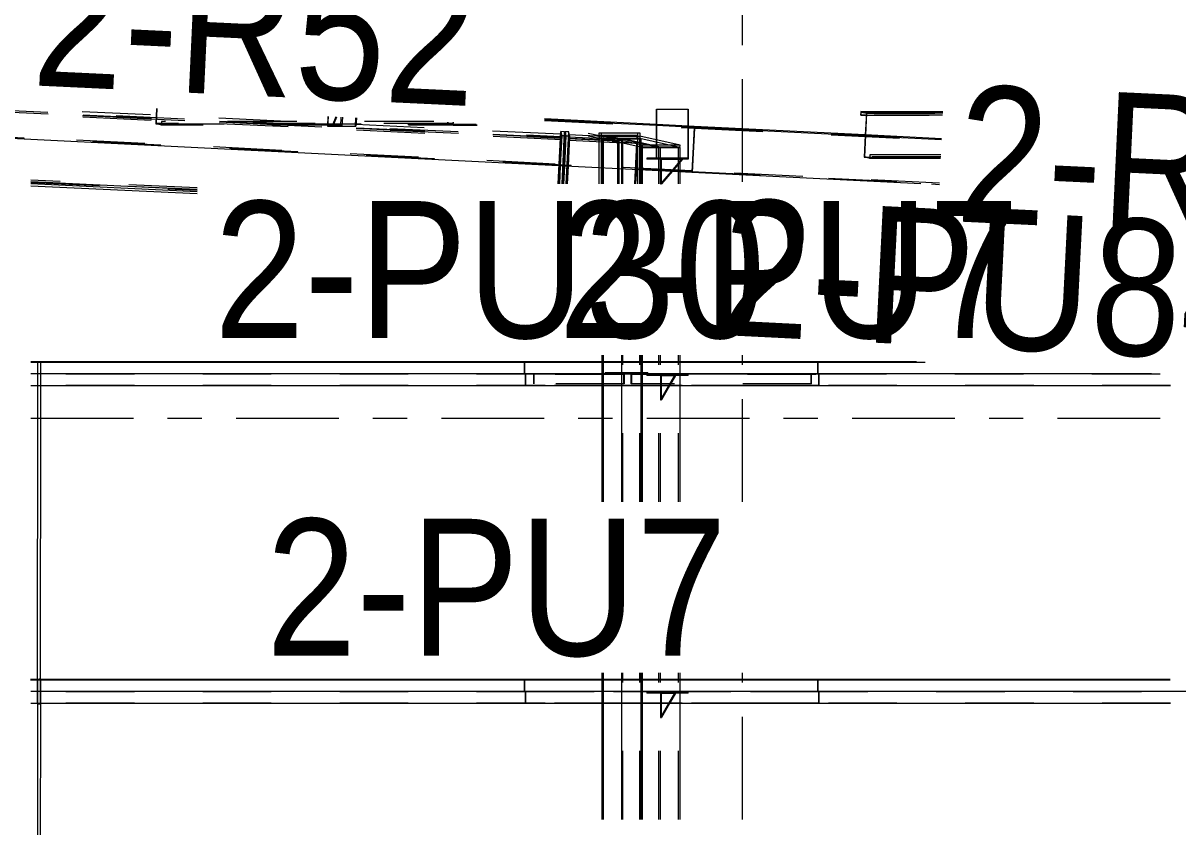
# Model space of a CAD drawing. Header units: millimetres. Extents: x -72 to 1100, y -472 to 348.
# Drawn here: x 203.78 to 237.52, y 52.52 to 76.01 of the extents above; entities that cross this region are included whole.
import ezdxf

# ---------------------------------------------------------------- set-up
doc = ezdxf.new("R2010")
doc.units = ezdxf.units.MM
for name, pattern in [('XKITLINE00', [0]), ('XKITLINE02', [4, 2, -2]), ('XKITLINE03', [6, 3, -1, 1, -1])]:
    doc.linetypes.add(name, pattern=pattern)
for name, color, linetype, lineweight in [('Part', 2, 'Continuous', 0), ('PartMark', 7, 'Continuous', 0), ('S-grid', 1, 'Continuous', 0)]:
    doc.layers.add(name, color=color, linetype=linetype, lineweight=lineweight)
doc.styles.add('ARIAL', font='ARIAL.TTF')

# ---------------------------------------------------------------- blocks, each defined once
blk = doc.blocks.new('*A5')
at = {"layer": 'S-grid', "color": 1, "linetype": 'XKITLINE03', "lineweight": 0}
blk.add_line((203.998, 64.464), (237.304, 64.464), dxfattribs=at)
blk = doc.blocks.new('*A62')
at = {"layer": 'Part', "color": 2, "linetype": 'XKITLINE00', "lineweight": 0}
for p, q in [((223.324, 71.642), (223.393, 72.956)), ((228.384, 72.739), (223.386, 72.989)), ((223.393, 72.956), (223.386, 72.989)), ((230.609, 72.594), (223.393, 72.956)), ((230.61, 72.627), (228.561, 72.73)), ((230.007, 71.307), (223.324, 71.642))]:
    blk.add_line(p, q, dxfattribs=at)
at = {"layer": 'Part', "color": 7, "linetype": 'XKITLINE02', "lineweight": 0}
for p, q in [((223.392, 72.943), (223.324, 71.658)), ((223.386, 72.989), (223.385, 72.975)), ((223.385, 72.975), (230.61, 72.613)), ((223.385, 72.975), (223.392, 72.943)), ((223.392, 72.943), (230.608, 72.581)), ((228.561, 72.73), (228.384, 72.739)), ((230.549, 71.327), (223.317, 71.69)), ((223.324, 71.658), (223.317, 71.69)), ((223.317, 71.69), (223.317, 71.676)), ((223.317, 71.676), (230.548, 71.313)), ((223.317, 71.676), (223.324, 71.642)), ((223.324, 71.658), (223.325, 71.658)), ((223.325, 71.658), (230.317, 71.307)), ((230.317, 71.307), (230.548, 71.296))]:
    blk.add_line(p, q, dxfattribs=at)
blk = doc.blocks.new('*A63')
at = {"layer": 'Part', "color": 7, "linetype": 'XKITLINE02', "lineweight": 0}
for p, q in [((218.427, 66.107), (218.427, 65.75)), ((218.43, 66.107), (218.427, 66.107)), ((218.427, 66.094), (218.43, 66.094)), ((218.43, 66.094), (218.427, 66.094)), ((218.46, 65.763), (218.427, 65.763)), ((237.003, 65.75), (218.427, 65.75)), ((218.46, 65.75), (218.46, 65.419)), ((218.46, 65.419), (218.457, 65.419)), ((218.457, 65.419), (218.457, 65.406)), ((237.305, 65.419), (218.457, 65.419)), ((218.457, 65.406), (218.46, 65.406)), ((218.46, 65.406), (218.457, 65.406))]:
    blk.add_line(p, q, dxfattribs=at)
at = {"layer": 'Part', "color": 2, "linetype": 'XKITLINE00', "lineweight": 0}
for p, q in [((218.427, 65.763), (218.427, 66.094)), ((218.43, 66.094), (218.43, 66.107)), ((229.877, 66.107), (218.43, 66.107)), ((230.133, 66.094), (218.43, 66.094)), ((218.46, 65.406), (218.46, 65.763)), ((236.747, 65.763), (218.46, 65.763)), ((237.305, 65.406), (218.46, 65.406))]:
    blk.add_line(p, q, dxfattribs=at)
blk = doc.blocks.new('*A64')
at = {"layer": 'Part', "color": 7, "linetype": 'XKITLINE02', "lineweight": 0}
for p, q in [((218.427, 56.821), (218.427, 56.464)), ((218.43, 56.821), (218.427, 56.821)), ((218.427, 56.809), (218.43, 56.809)), ((218.43, 56.809), (218.427, 56.809)), ((218.46, 56.477), (218.427, 56.477)), ((256.458, 56.464), (218.427, 56.464)), ((218.46, 56.464), (218.46, 56.133)), ((218.46, 56.133), (218.457, 56.133)), ((218.457, 56.133), (218.457, 56.12)), ((237.305, 56.133), (218.457, 56.133)), ((218.457, 56.12), (218.46, 56.12)), ((218.46, 56.12), (218.457, 56.12))]:
    blk.add_line(p, q, dxfattribs=at)
at = {"layer": 'Part', "color": 2, "linetype": 'XKITLINE00', "lineweight": 0}
for p, q in [((218.427, 56.477), (218.427, 56.809)), ((218.43, 56.809), (218.43, 56.821)), ((237.295, 56.821), (218.43, 56.821)), ((237.295, 56.809), (218.43, 56.809)), ((218.46, 56.12), (218.46, 56.477)), ((256.458, 56.477), (218.46, 56.477)), ((237.305, 56.12), (218.46, 56.12))]:
    blk.add_line(p, q, dxfattribs=at)
blk = doc.blocks.new('*A68')
at = {"layer": 'Part', "color": 7, "linetype": 'XKITLINE02', "lineweight": 0}
for p, q in [((219.536, 71.307), (219.611, 72.833)), ((219.637, 72.719), (219.593, 71.829)), ((219.611, 72.833), (219.637, 72.719)), ((219.718, 72.828), (219.611, 72.833)), ((219.637, 72.719), (219.744, 72.714)), ((219.643, 71.307), (219.718, 72.828)), ((219.744, 72.714), (219.7, 71.824)), ((219.744, 72.714), (219.718, 72.828)), ((219.536, 71.307), (219.536, 71.307)), ((219.643, 71.307), (219.643, 71.307))]:
    blk.add_line(p, q, dxfattribs=at)
at = {"layer": 'Part', "color": 2, "linetype": 'XKITLINE00', "lineweight": 0}
for p, q in [((219.593, 71.829), (219.567, 71.307)), ((219.7, 71.824), (219.675, 71.307)), ((219.567, 71.307), (219.567, 71.307)), ((219.675, 71.307), (219.675, 71.307))]:
    blk.add_line(p, q, dxfattribs=at)
blk = doc.blocks.new('*A69')
at = {"layer": 'Part', "color": 7, "linetype": 'XKITLINE02', "lineweight": 0}
for p, q in [((219.414, 71.307), (219.49, 72.839)), ((219.516, 72.725), (219.472, 71.835)), ((219.49, 72.839), (219.516, 72.725)), ((219.597, 72.834), (219.49, 72.839)), ((219.516, 72.725), (219.623, 72.72)), ((219.522, 71.307), (219.597, 72.834)), ((219.623, 72.72), (219.579, 71.83)), ((219.623, 72.72), (219.597, 72.834)), ((219.414, 71.307), (219.414, 71.307)), ((219.522, 71.307), (219.522, 71.307))]:
    blk.add_line(p, q, dxfattribs=at)
at = {"layer": 'Part', "color": 2, "linetype": 'XKITLINE00', "lineweight": 0}
for p, q in [((219.472, 71.835), (219.446, 71.307)), ((219.579, 71.83), (219.553, 71.307)), ((219.446, 71.307), (219.446, 71.307)), ((219.553, 71.307), (219.553, 71.307))]:
    blk.add_line(p, q, dxfattribs=at)
blk = doc.blocks.new('*A71')
at = {"layer": 'Part', "color": 7, "linetype": 'XKITLINE02', "lineweight": 0}
for p, q in [((220.6, 72.795), (220.6, 71.307)), ((221.802, 72.795), (220.6, 72.795)), ((220.667, 72.795), (220.667, 71.307)), ((221.735, 71.307), (221.735, 72.795)), ((221.802, 71.307), (221.802, 72.795)), ((220.6, 71.307), (220.6, 71.307)), ((220.667, 71.307), (220.667, 71.307)), ((221.735, 71.307), (221.735, 71.307)), ((221.802, 71.307), (221.802, 71.307))]:
    blk.add_line(p, q, dxfattribs=at)
blk = doc.blocks.new('*A72')
at = {"layer": 'Part', "color": 7, "linetype": 'XKITLINE02', "lineweight": 0}
for p, q in [((220.689, 72.635), (220.693, 72.706)), ((221.862, 72.371), (220.689, 72.635)), ((221.793, 72.635), (220.689, 72.635)), ((221.866, 72.442), (220.693, 72.706)), ((220.693, 72.706), (221.797, 72.706)), ((221.797, 72.706), (221.793, 72.635)), ((222.966, 72.371), (221.793, 72.635)), ((222.97, 72.442), (221.797, 72.706)), ((221.866, 72.442), (221.862, 72.371)), ((221.862, 72.371), (222.966, 72.371)), ((222.97, 72.442), (221.866, 72.442)), ((222.966, 72.371), (222.97, 72.442))]:
    blk.add_line(p, q, dxfattribs=at)
blk = doc.blocks.new('*A73')
at = {"layer": 'Part', "color": 2, "linetype": 'XKITLINE00', "lineweight": 0}
for p, q in [((222.281, 73.49), (222.28, 73.49)), ((222.28, 73.49), (223.209, 73.49)), ((222.28, 72.065), (222.28, 73.49)), ((222.281, 73.49), (222.281, 72.065)), ((223.209, 73.49), (223.209, 72.065)), ((222.281, 72.065), (222.28, 72.065)), ((223.209, 72.065), (222.281, 72.065))]:
    blk.add_line(p, q, dxfattribs=at)
at = {"layer": 'Part', "color": 7, "linetype": 'XKITLINE02', "lineweight": 0}
for p, q in [((223.209, 72.065), (223.209, 73.49)), ((222.281, 72.065), (222.28, 72.065))]:
    blk.add_line(p, q, dxfattribs=at)
blk = doc.blocks.new('*A74')
at = {"layer": 'Part', "color": 7, "linetype": 'XKITLINE02', "lineweight": 0}
for p, q in [((222.399, 72.029), (222.399, 71.688)), ((223.014, 72.029), (222.399, 72.029)), ((222.399, 72.029), (222.43, 72.029)), ((222.43, 71.315), (222.43, 72.029)), ((222.43, 72.029), (223.046, 72.029)), ((223.014, 72.029), (222.707, 71.673)), ((223.046, 72.029), (222.738, 71.671)), ((223.014, 72.029), (223.046, 72.029))]:
    blk.add_line(p, q, dxfattribs=at)
at = {"layer": 'Part', "color": 2, "linetype": 'XKITLINE00', "lineweight": 0}
for p, q in [((222.399, 71.688), (222.399, 71.315)), ((222.707, 71.673), (222.399, 71.315)), ((222.738, 71.671), (222.43, 71.315)), ((222.399, 71.315), (222.43, 71.315))]:
    blk.add_line(p, q, dxfattribs=at)
blk = doc.blocks.new('*A75')
at = {"layer": 'Part', "color": 7, "linetype": 'XKITLINE02', "lineweight": 0}
for p, q in [((222.281, 72.065), (222.004, 72.065)), ((222.004, 72.065), (222.004, 72.029)), ((222.281, 72.029), (222.004, 72.029)), ((222.25, 72.029), (222.25, 72.065)), ((222.824, 72.065), (222.824, 72.029)), ((223.172, 72.029), (223.172, 72.065))]:
    blk.add_line(p, q, dxfattribs=at)
at = {"layer": 'Part', "color": 2, "linetype": 'XKITLINE00', "lineweight": 0}
for p, q in [((222.278, 72.065), (222.281, 72.065)), ((222.278, 72.029), (222.281, 72.029)), ((222.281, 72.065), (223.209, 72.065)), ((222.281, 72.029), (222.281, 72.065)), ((223.209, 72.029), (222.281, 72.029)), ((223.209, 72.065), (223.209, 72.029))]:
    blk.add_line(p, q, dxfattribs=at)
blk = doc.blocks.new('*A76')
at = {"layer": 'Part', "color": 7, "linetype": 'XKITLINE02', "lineweight": 0}
for p, q in [((219.488, 72.761), (166.543, 75.255)), ((166.54, 75.191), (219.485, 72.697)), ((166.551, 75.143), (219.496, 72.649)), ((219.497, 72.645), (166.552, 75.138)), ((219.508, 72.597), (166.563, 75.09)), ((219.511, 72.66), (166.566, 75.154)), ((219.43, 71.307), (219.496, 72.649)), ((219.497, 72.645), (219.457, 71.836)), ((219.485, 72.697), (219.488, 72.761)), ((219.496, 72.649), (219.485, 72.697)), ((219.488, 72.761), (219.511, 72.66)), ((219.508, 72.597), (219.497, 72.645)), ((219.511, 72.66), (219.508, 72.597)), ((208.859, 71.19), (204.006, 71.418)), ((208.859, 71.142), (204.006, 71.371)), ((204.006, 71.354), (208.859, 71.126)), ((204.006, 71.354), (208.859, 71.126)), ((219.43, 71.307), (219.43, 71.307))]:
    blk.add_line(p, q, dxfattribs=at)
at = {"layer": 'Part', "color": 2, "linetype": 'XKITLINE00', "lineweight": 0}
for p, q in [((219.457, 71.836), (219.431, 71.307)), ((204.005, 71.319), (208.859, 71.09)), ((204.005, 71.319), (208.859, 71.09)), ((204.005, 71.255), (208.859, 71.026)), ((204.005, 71.255), (208.859, 71.026)), ((208.859, 71.138), (204.006, 71.366)), ((219.431, 71.307), (219.431, 71.307))]:
    blk.add_line(p, q, dxfattribs=at)
blk = doc.blocks.new('*A92')
at = {"layer": 'Part', "color": 2, "linetype": 'XKITLINE00', "lineweight": 0}
for p, q in [((228.255, 73.422), (228.25, 73.315)), ((228.25, 73.315), (228.256, 73.314)), ((228.422, 73.384), (228.255, 73.422)), ((228.255, 73.422), (230.648, 73.422)), ((228.256, 73.314), (228.261, 73.408)), ((228.412, 73.314), (228.256, 73.314)), ((228.261, 73.408), (228.415, 73.373)), ((228.415, 73.373), (228.384, 72.732)), ((228.422, 73.384), (228.39, 72.731)), ((228.422, 73.384), (230.646, 73.384)), ((228.519, 72.055), (228.499, 72.06)), ((228.513, 72.069), (228.5, 72.073)), ((228.518, 72.163), (228.513, 72.069)), ((228.524, 72.162), (228.518, 72.163)), ((228.569, 72.163), (228.518, 72.163)), ((228.519, 72.055), (228.524, 72.162)), ((228.593, 72.055), (228.519, 72.055)), ((228.598, 72.162), (228.524, 72.162))]:
    blk.add_line(p, q, dxfattribs=at)
at = {"layer": 'Part', "color": 7, "linetype": 'XKITLINE02', "lineweight": 0}
for p, q in [((228.25, 73.315), (230.643, 73.315)), ((230.647, 73.408), (228.261, 73.408)), ((228.418, 73.314), (228.412, 73.314)), ((228.415, 73.373), (230.646, 73.373)), ((230.643, 73.314), (228.418, 73.314)), ((228.384, 72.732), (228.352, 72.093)), ((228.39, 72.731), (228.359, 72.104)), ((228.499, 72.06), (228.352, 72.093)), ((228.352, 72.093), (230.585, 72.093)), ((228.5, 72.073), (228.359, 72.104)), ((230.586, 72.104), (228.359, 72.104)), ((230.584, 72.069), (228.513, 72.069)), ((230.589, 72.163), (228.569, 72.163)), ((230.583, 72.055), (228.593, 72.055)), ((230.588, 72.162), (228.598, 72.162))]:
    blk.add_line(p, q, dxfattribs=at)
blk = doc.blocks.new('*A142')
at = {"layer": 'Part', "color": 7, "linetype": 'XKITLINE02', "lineweight": 0}
for p, q in [((204.2, 56.827), (204.199, 56.116)), ((204.2, 56.827), (204.215, 56.829)), ((204.209, 56.825), (204.2, 56.827)), ((204.238, 56.824), (204.209, 56.825)), ((204.215, 56.829), (204.246, 56.83)), ((204.27, 56.825), (204.238, 56.824)), ((204.275, 56.829), (204.246, 56.83)), ((204.285, 56.827), (204.27, 56.825)), ((204.285, 56.477), (204.284, 56.12)), ((204.199, 56.116), (204.199, 56.113)), ((204.189, 47.191), (204.188, 46.834)), ((204.274, 47.191), (204.274, 46.834))]:
    blk.add_line(p, q, dxfattribs=at)
at = {"layer": 'Part', "color": 2, "linetype": 'XKITLINE00', "lineweight": 0}
for p, q in [((204.275, 56.829), (204.275, 56.829)), ((204.275, 56.829), (204.285, 56.827)), ((204.285, 56.827), (204.285, 56.477)), ((204.199, 56.113), (204.189, 47.191)), ((204.284, 56.12), (204.274, 47.191)), ((204.188, 46.829), (204.188, 46.834)), ((204.204, 46.831), (204.188, 46.829)), ((204.188, 46.829), (204.198, 46.827)), ((204.198, 46.827), (204.227, 46.826)), ((204.235, 46.832), (204.204, 46.831)), ((204.227, 46.826), (204.259, 46.826)), ((204.264, 46.831), (204.235, 46.832)), ((204.259, 46.826), (204.274, 46.828)), ((204.274, 46.828), (204.264, 46.831)), ((204.274, 46.828), (204.274, 46.834))]:
    blk.add_line(p, q, dxfattribs=at)
blk = doc.blocks.new('*A165')
at = {"layer": 'Part', "color": 7, "linetype": 'XKITLINE02', "lineweight": 0}
for p, q in [((223.207, 65.75), (222.004, 65.75)), ((222.004, 65.75), (222.004, 65.714)), ((223.207, 65.714), (222.004, 65.714)), ((222.25, 65.714), (222.25, 65.75)), ((222.278, 65.714), (222.278, 65.75)), ((222.824, 65.75), (222.824, 65.714)), ((223.172, 65.714), (223.172, 65.75)), ((223.207, 65.714), (223.207, 65.75))]:
    blk.add_line(p, q, dxfattribs=at)
blk = doc.blocks.new('*A166')
at = {"layer": 'Part', "color": 7, "linetype": 'XKITLINE02', "lineweight": 0}
for p, q in [((226.941, 65.75), (221.541, 65.75)), ((221.541, 65.464), (221.541, 65.75)), ((221.548, 65.464), (221.541, 65.464)), ((226.808, 65.464), (221.541, 65.464)), ((226.941, 65.736), (221.548, 65.736)), ((221.548, 65.736), (221.548, 65.464)), ((221.682, 65.736), (221.682, 65.75)), ((226.801, 65.464), (226.801, 65.75)), ((226.808, 65.464), (226.808, 65.736)), ((226.941, 65.75), (226.941, 65.736))]:
    blk.add_line(p, q, dxfattribs=at)
blk = doc.blocks.new('*A167')
at = {"layer": 'Part', "color": 7, "linetype": 'XKITLINE02', "lineweight": 0}
for p, q in [((221.337, 65.75), (218.495, 65.75)), ((218.495, 65.75), (218.495, 65.736)), ((221.326, 65.736), (218.495, 65.736)), ((218.697, 65.464), (218.697, 65.736)), ((221.337, 65.464), (218.697, 65.464)), ((218.707, 65.464), (218.707, 65.75)), ((221.124, 65.736), (221.124, 65.75)), ((221.326, 65.464), (221.326, 65.736)), ((221.337, 65.75), (221.337, 65.464))]:
    blk.add_line(p, q, dxfattribs=at)
blk = doc.blocks.new('*A168')
at = {"layer": 'Part', "color": 7, "linetype": 'XKITLINE02', "lineweight": 0}
for p, q in [((222.028, 65.786), (221.353, 65.786)), ((221.353, 65.75), (221.353, 65.786)), ((222.028, 65.75), (221.353, 65.75)), ((221.398, 65.75), (221.398, 65.786)), ((221.555, 65.75), (221.555, 65.786)), ((221.776, 65.75), (221.776, 65.786)), ((222.028, 65.786), (222.028, 65.75))]:
    blk.add_line(p, q, dxfattribs=at)
blk = doc.blocks.new('*A169')
at = {"layer": 'Part', "color": 7, "linetype": 'XKITLINE02', "lineweight": 0}
for p, q in [((220.78, 65.75), (220.78, 65.786)), ((221.504, 65.786), (220.78, 65.786)), ((221.504, 65.75), (220.78, 65.75)), ((221.031, 65.786), (221.031, 65.75)), ((221.158, 65.75), (221.158, 65.786)), ((221.303, 65.75), (221.303, 65.786)), ((221.504, 65.75), (221.504, 65.786))]:
    blk.add_line(p, q, dxfattribs=at)
blk = doc.blocks.new('*A173')
at = {"layer": 'Part', "color": 7, "linetype": 'XKITLINE02', "lineweight": 0}
for p, q in [((222.399, 65.714), (222.399, 65.406)), ((222.804, 65.714), (222.399, 65.714)), ((222.399, 65.714), (222.43, 65.714)), ((222.43, 65), (222.43, 65.714)), ((222.43, 65.714), (222.836, 65.714)), ((222.804, 65.714), (222.629, 65.406)), ((222.836, 65.714), (222.661, 65.406)), ((222.804, 65.714), (222.836, 65.714))]:
    blk.add_line(p, q, dxfattribs=at)
at = {"layer": 'Part', "color": 2, "linetype": 'XKITLINE00', "lineweight": 0}
for p, q in [((222.399, 65.406), (222.399, 65)), ((222.629, 65.406), (222.399, 65)), ((222.661, 65.406), (222.43, 65)), ((222.399, 65), (222.43, 65))]:
    blk.add_line(p, q, dxfattribs=at)
blk = doc.blocks.new('*A174')
at = {"layer": 'Part', "color": 7, "linetype": 'XKITLINE02', "lineweight": 0}
for p, q in [((223.207, 56.464), (222.004, 56.464)), ((222.004, 56.464), (222.004, 56.429)), ((223.207, 56.429), (222.004, 56.429)), ((222.25, 56.429), (222.25, 56.464)), ((222.278, 56.429), (222.278, 56.464)), ((222.824, 56.464), (222.824, 56.429)), ((223.172, 56.429), (223.172, 56.464)), ((223.207, 56.429), (223.207, 56.464))]:
    blk.add_line(p, q, dxfattribs=at)
blk = doc.blocks.new('*A175')
at = {"layer": 'Part', "color": 7, "linetype": 'XKITLINE02', "lineweight": 0}
for p, q in [((222.399, 56.429), (222.399, 56.12)), ((222.804, 56.429), (222.399, 56.429)), ((222.399, 56.429), (222.43, 56.429)), ((222.43, 55.714), (222.43, 56.429)), ((222.43, 56.429), (222.836, 56.429)), ((222.804, 56.429), (222.629, 56.12)), ((222.836, 56.429), (222.661, 56.12)), ((222.804, 56.429), (222.836, 56.429))]:
    blk.add_line(p, q, dxfattribs=at)
at = {"layer": 'Part', "color": 2, "linetype": 'XKITLINE00', "lineweight": 0}
for p, q in [((222.399, 56.12), (222.399, 55.714)), ((222.629, 56.12), (222.399, 55.714)), ((222.661, 56.12), (222.43, 55.714)), ((222.399, 55.714), (222.43, 55.714))]:
    blk.add_line(p, q, dxfattribs=at)
blk = doc.blocks.new('*A178')
at = {"layer": 'Part', "color": 2, "linetype": 'XKITLINE00', "lineweight": 0}
for p, q in [((204.2, 66.113), (204.199, 65.763)), ((204.2, 66.113), (204.215, 66.115)), ((204.215, 66.115), (204.246, 66.116)), ((204.246, 66.116), (204.275, 66.115)), ((204.275, 66.115), (204.285, 66.112)), ((204.285, 66.112), (204.285, 65.763)), ((204.199, 65.406), (204.189, 56.477)), ((204.284, 65.406), (204.274, 56.477)), ((204.188, 56.115), (204.188, 56.12)), ((204.204, 56.117), (204.188, 56.115)), ((204.188, 56.115), (204.198, 56.113)), ((204.198, 56.113), (204.227, 56.111)), ((204.235, 56.117), (204.204, 56.117)), ((204.227, 56.111), (204.259, 56.112)), ((204.264, 56.116), (204.235, 56.117)), ((204.259, 56.112), (204.274, 56.114)), ((204.274, 56.114), (204.264, 56.116)), ((204.274, 56.114), (204.274, 56.12))]:
    blk.add_line(p, q, dxfattribs=at)
at = {"layer": 'Part', "color": 7, "linetype": 'XKITLINE02', "lineweight": 0}
for p, q in [((204.209, 66.111), (204.2, 66.113)), ((204.238, 66.11), (204.209, 66.111)), ((204.27, 66.11), (204.238, 66.11)), ((204.285, 66.112), (204.27, 66.11)), ((204.199, 65.763), (204.199, 65.406)), ((204.285, 65.763), (204.284, 65.406)), ((204.189, 56.477), (204.188, 56.12)), ((204.274, 56.477), (204.274, 56.12))]:
    blk.add_line(p, q, dxfattribs=at)
blk = doc.blocks.new('*A179')
at = {"layer": 'Part', "color": 7, "linetype": 'XKITLINE02', "lineweight": 0}
for p, q in [((219.724, 72.638), (219.658, 71.307)), ((219.659, 71.307), (219.725, 72.634)), ((219.716, 72.75), (219.713, 72.686)), ((219.713, 72.686), (220.737, 72.638)), ((219.713, 72.686), (219.724, 72.638)), ((219.716, 72.75), (220.74, 72.702)), ((219.739, 72.65), (219.716, 72.75)), ((219.724, 72.638), (221.004, 72.578)), ((219.725, 72.634), (221.029, 72.572)), ((219.725, 72.634), (219.736, 72.586)), ((219.736, 72.586), (219.739, 72.65)), ((219.736, 72.586), (221.296, 72.512)), ((219.739, 72.65), (221.299, 72.576)), ((220.74, 72.702), (220.737, 72.638)), ((220.737, 72.638), (221.004, 72.578)), ((221.299, 72.576), (220.74, 72.702)), ((221.004, 72.578), (221.002, 72.536)), ((221.027, 72.531), (221.029, 72.572)), ((221.029, 72.572), (221.296, 72.512)), ((221.296, 72.512), (221.299, 72.576)), ((221.002, 72.536), (221.708, 72.503)), ((221.002, 72.536), (221.027, 72.531)), ((221.732, 72.498), (221.027, 72.531)), ((221.649, 71.307), (221.708, 72.503)), ((221.732, 72.498), (221.694, 71.724)), ((221.708, 72.503), (221.732, 72.498)), ((219.658, 71.307), (219.658, 71.307)), ((219.659, 71.307), (219.659, 71.307)), ((221.649, 71.307), (221.649, 71.307))]:
    blk.add_line(p, q, dxfattribs=at)
at = {"layer": 'Part', "color": 2, "linetype": 'XKITLINE00', "lineweight": 0}
for p in [(221.694, 71.724), (221.674, 71.307)]:
    blk.add_line(p, (221.674, 71.307), dxfattribs=at)
blk = doc.blocks.new('*A300')
at = {"layer": 'S-grid', "color": 1, "linetype": 'XKITLINE03', "lineweight": 0}
for p, q in [((224.792, 71.368), (224.792, 97.204)), ((224.792, 62.021), (224.792, 66.307)), ((224.792, 52.736), (224.792, 57.021))]:
    blk.add_line(p, q, dxfattribs=at)
blk = doc.blocks.new('*A307')
at = {"layer": 'Part', "color": 7, "linetype": 'XKITLINE02', "lineweight": 0}
for p, q in [((165.857, 74.555), (223.317, 71.676)), ((223.317, 71.69), (165.858, 74.569)), ((165.866, 74.537), (223.324, 71.658)), ((219.007, 73.163), (223.392, 72.943)), ((219.008, 73.195), (223.385, 72.975)), ((222.281, 73.045), (222.28, 73.045)), ((222.281, 73.012), (222.28, 73.012)), ((223.209, 72.998), (222.281, 73.045)), ((223.209, 72.965), (222.281, 73.012)), ((223.324, 71.658), (223.392, 72.943)), ((223.385, 72.975), (223.386, 72.989)), ((223.392, 72.943), (223.385, 72.975)), ((223.317, 71.676), (223.317, 71.69)), ((223.317, 71.69), (223.324, 71.658)), ((223.324, 71.642), (223.317, 71.676))]:
    blk.add_line(p, q, dxfattribs=at)
at = {"layer": 'Part', "color": 2, "linetype": 'XKITLINE00', "lineweight": 0}
for p, q in [((223.324, 71.642), (165.865, 74.522)), ((222.28, 73.012), (219.007, 73.176)), ((222.28, 73.045), (219.009, 73.209)), ((223.386, 72.989), (223.209, 72.998)), ((223.393, 72.956), (223.209, 72.965)), ((223.393, 72.956), (223.324, 71.642)), ((223.386, 72.989), (223.393, 72.956))]:
    blk.add_line(p, q, dxfattribs=at)
blk = doc.blocks.new('*A308')
at = {"layer": 'Part', "color": 2, "linetype": 'XKITLINE00', "lineweight": 0}
for p, q in [((204.2, 66.107), (204, 66.107)), ((204.2, 66.094), (204, 66.094)), ((226.998, 66.107), (204.285, 66.107)), ((226.998, 66.094), (204.285, 66.094)), ((226.996, 65.763), (226.996, 66.094)), ((226.998, 66.094), (226.998, 66.107)), ((227.029, 65.763), (203.999, 65.763)), ((227.029, 65.763), (227.029, 65.406)), ((227.029, 65.406), (203.999, 65.406))]:
    blk.add_line(p, q, dxfattribs=at)
at = {"layer": 'Part', "color": 7, "linetype": 'XKITLINE02', "lineweight": 0}
for p, q in [((204.285, 66.107), (204, 66.107)), ((204.285, 66.094), (204, 66.094)), ((226.995, 66.107), (226.995, 65.75)), ((227.028, 65.75), (203.999, 65.75)), ((227.028, 65.419), (227.028, 65.75)), ((227.028, 65.419), (203.999, 65.419)), ((227.026, 65.406), (227.026, 65.419))]:
    blk.add_line(p, q, dxfattribs=at)
blk = doc.blocks.new('*A309')
at = {"layer": 'Part', "color": 2, "linetype": 'XKITLINE00', "lineweight": 0}
for p, q in [((204, 56.821), (203.989, 56.821)), ((204, 56.809), (203.989, 56.809)), ((204.189, 56.821), (204, 56.821)), ((204.189, 56.809), (204, 56.809)), ((226.998, 56.821), (204.285, 56.821)), ((226.998, 56.809), (204.285, 56.809)), ((226.996, 56.477), (226.996, 56.809)), ((226.998, 56.809), (226.998, 56.821)), ((227.029, 56.477), (203.999, 56.477)), ((227.029, 56.477), (227.029, 56.12)), ((227.029, 56.12), (203.999, 56.12))]:
    blk.add_line(p, q, dxfattribs=at)
at = {"layer": 'Part', "color": 7, "linetype": 'XKITLINE02', "lineweight": 0}
for p, q in [((204, 56.821), (203.989, 56.821)), ((204, 56.809), (203.989, 56.809)), ((204.285, 56.821), (204, 56.821)), ((204.285, 56.809), (204, 56.809)), ((226.995, 56.821), (226.995, 56.464)), ((227.028, 56.464), (203.999, 56.464)), ((227.028, 56.133), (227.028, 56.464)), ((227.028, 56.133), (203.999, 56.133)), ((227.026, 56.12), (227.026, 56.133))]:
    blk.add_line(p, q, dxfattribs=at)
blk = doc.blocks.new('*A314')
at = {"layer": 'Part', "color": 7, "linetype": 'XKITLINE02', "lineweight": 0}
for p, q in [((220.288, 72.797), (220.615, 72.723)), ((220.288, 72.718), (220.615, 72.644)), ((221.719, 72.723), (220.615, 72.723)), ((220.615, 72.723), (220.615, 72.644)), ((220.615, 72.644), (221.145, 72.644)), ((220.967, 72.684), (221.145, 72.644)), ((221.024, 72.681), (221.189, 72.644)), ((221.145, 72.644), (221.145, 71.307)), ((221.189, 71.307), (221.189, 72.644)), ((221.189, 72.644), (221.719, 72.644)), ((221.703, 72.727), (221.719, 72.723)), ((221.703, 72.648), (221.719, 72.644)), ((221.719, 72.644), (221.719, 72.723)), ((221.145, 71.307), (221.145, 71.307)), ((221.189, 71.307), (221.189, 71.307))]:
    blk.add_line(p, q, dxfattribs=at)
blk = doc.blocks.new('*A315')
at = {"layer": 'Part', "color": 7, "linetype": 'XKITLINE02', "lineweight": 0}
for p, q in [((220.689, 72.635), (220.689, 71.307)), ((220.689, 72.635), (220.726, 72.626)), ((221.793, 72.635), (220.689, 72.635)), ((220.726, 72.626), (220.726, 71.307)), ((220.726, 72.626), (221.256, 72.626)), ((221.256, 72.626), (221.256, 71.307)), ((221.256, 72.626), (222.355, 72.379)), ((221.3, 71.307), (221.3, 72.626)), ((221.3, 72.626), (221.83, 72.626)), ((222.4, 72.379), (221.3, 72.626)), ((221.793, 71.307), (221.793, 72.635)), ((221.83, 72.626), (221.793, 72.635)), ((221.83, 71.307), (221.83, 72.626)), ((221.826, 72.379), (221.826, 71.717)), ((221.826, 72.379), (221.862, 72.371)), ((222.355, 72.379), (221.826, 72.379)), ((221.862, 72.371), (221.862, 71.715)), ((222.966, 72.371), (221.862, 72.371)), ((222.355, 71.307), (222.355, 72.379)), ((222.4, 71.307), (222.4, 72.379)), ((222.929, 72.379), (222.4, 72.379)), ((222.929, 71.307), (222.929, 72.379)), ((222.929, 72.379), (222.966, 72.371)), ((222.966, 72.371), (222.966, 71.66)), ((220.689, 71.307), (220.689, 71.307)), ((220.726, 71.307), (220.726, 71.307)), ((221.256, 71.307), (221.256, 71.307)), ((221.3, 71.307), (221.3, 71.307)), ((221.793, 71.307), (221.793, 71.307)), ((221.83, 71.307), (221.83, 71.307)), ((222.355, 71.307), (222.355, 71.307)), ((222.4, 71.307), (222.4, 71.307)), ((222.929, 71.307), (222.929, 71.307)), ((221.3, 62.021), (221.3, 66.307)), ((221.793, 62.021), (221.793, 66.307)), ((221.83, 62.021), (221.83, 66.307)), ((222.355, 62.021), (222.355, 66.307)), ((222.4, 62.021), (222.4, 66.307)), ((222.929, 62.021), (222.929, 66.307)), ((220.689, 66.107), (220.689, 65.406)), ((220.726, 66.107), (220.726, 65.406)), ((221.256, 66.107), (221.256, 65.406)), ((221.826, 66.107), (221.826, 65.406)), ((221.862, 66.107), (221.862, 65.406)), ((222.966, 66.107), (222.966, 65.406)), ((220.689, 56.821), (220.689, 56.12)), ((220.726, 56.821), (220.726, 56.12)), ((221.256, 56.821), (221.256, 56.12)), ((221.3, 52.736), (221.3, 57.021)), ((221.793, 52.736), (221.793, 57.021)), ((221.826, 56.821), (221.826, 56.12)), ((221.83, 52.736), (221.83, 57.021)), ((221.862, 56.821), (221.862, 56.12)), ((222.355, 52.736), (222.355, 57.021)), ((222.4, 52.736), (222.4, 57.021)), ((222.929, 52.736), (222.929, 57.021)), ((222.966, 56.821), (222.966, 56.12))]:
    blk.add_line(p, q, dxfattribs=at)
at = {"layer": 'Part', "color": 2, "linetype": 'XKITLINE00', "lineweight": 0}
for p, q in [((221.826, 71.717), (221.826, 71.307)), ((221.862, 71.715), (221.862, 71.307)), ((222.966, 71.66), (222.966, 71.307)), ((221.826, 71.307), (221.826, 71.307)), ((221.862, 71.307), (221.862, 71.307)), ((222.966, 71.307), (222.966, 71.307)), ((220.689, 66.307), (220.689, 66.107)), ((220.726, 66.307), (220.726, 66.107)), ((221.256, 66.307), (221.256, 66.107)), ((221.826, 66.307), (221.826, 66.107)), ((221.862, 66.307), (221.862, 66.107)), ((222.966, 66.307), (222.966, 66.107)), ((220.689, 65.406), (220.689, 62.021)), ((220.726, 65.406), (220.726, 62.021)), ((221.256, 65.406), (221.256, 62.021)), ((221.826, 65.406), (221.826, 62.021)), ((221.862, 65.406), (221.862, 62.021)), ((222.966, 65.406), (222.966, 62.021)), ((220.689, 57.021), (220.689, 56.821)), ((220.726, 57.021), (220.726, 56.821)), ((221.256, 57.021), (221.256, 56.821)), ((221.826, 57.021), (221.826, 56.821)), ((221.862, 57.021), (221.862, 56.821)), ((222.966, 57.021), (222.966, 56.821)), ((220.689, 56.12), (220.689, 52.736)), ((220.726, 56.12), (220.726, 52.736)), ((221.256, 56.12), (221.256, 52.736)), ((221.826, 56.12), (221.826, 52.736)), ((221.862, 56.12), (221.862, 52.736)), ((222.966, 56.12), (222.966, 52.736))]:
    blk.add_line(p, q, dxfattribs=at)
blk = doc.blocks.new('*A353')
at = {"layer": 'Part', "color": 7, "linetype": 'XKITLINE02', "lineweight": 0}
for p, q in [((216.176, 73.117), (216.173, 73.067)), ((216.173, 73.067), (216.282, 73.067)), ((216.173, 73.067), (216.34, 73.029)), ((216.182, 73.117), (216.18, 73.078)), ((216.18, 73.078), (216.313, 73.078)), ((216.334, 73.043), (216.18, 73.078)), ((216.338, 73.11), (216.334, 73.043)), ((216.334, 73.043), (217.015, 73.043)), ((216.34, 73.029), (216.344, 73.109)), ((216.34, 73.029), (217.039, 73.029))]:
    blk.add_line(p, q, dxfattribs=at)
blk = doc.blocks.new('*A355')
at = {"layer": 'Part', "color": 7, "linetype": 'XKITLINE02', "lineweight": 0}
for p, q in [((207.677, 73.517), (207.654, 73.067)), ((207.683, 73.517), (207.661, 73.078)), ((207.792, 73.036), (207.654, 73.067)), ((207.654, 73.067), (216.282, 73.067)), ((207.792, 73.049), (207.661, 73.078)), ((216.313, 73.078), (207.661, 73.078)), ((217.015, 73.043), (207.816, 73.043)), ((215.75, 73.137), (207.908, 73.137)), ((217.039, 73.029), (207.932, 73.029)), ((215.778, 73.136), (207.937, 73.136))]:
    blk.add_line(p, q, dxfattribs=at)
at = {"layer": 'Part', "color": 2, "linetype": 'XKITLINE00', "lineweight": 0}
for p, q in [((207.816, 73.043), (207.792, 73.049)), ((207.821, 73.029), (207.792, 73.036)), ((207.82, 73.137), (207.816, 73.043)), ((207.826, 73.136), (207.82, 73.137)), ((207.908, 73.137), (207.82, 73.137)), ((207.821, 73.029), (207.826, 73.136)), ((207.932, 73.029), (207.821, 73.029)), ((207.937, 73.136), (207.826, 73.136))]:
    blk.add_line(p, q, dxfattribs=at)
blk = doc.blocks.new('*A356')
at = {"layer": 'Part', "color": 7, "linetype": 'XKITLINE02', "lineweight": 0}
for p, q in [((212.679, 73.282), (212.666, 73)), ((212.682, 72.996), (212.696, 73.281)), ((213.485, 73), (213.498, 73.243)), ((213.514, 73.243), (213.502, 72.996)), ((212.666, 73), (212.682, 72.996)), ((212.666, 73), (213.485, 73)), ((212.682, 72.996), (213.502, 72.996)), ((213.502, 72.996), (213.485, 73))]:
    blk.add_line(p, q, dxfattribs=at)
blk = doc.blocks.new('*A357')
at = {"layer": 'Part', "color": 7, "linetype": 'XKITLINE02', "lineweight": 0}
for p, q in [((212.915, 73.271), (212.826, 73.053)), ((212.858, 73.053), (212.946, 73.269)), ((213.06, 73), (213.073, 73.263)), ((213.104, 73.262), (213.091, 73)), ((212.858, 73.053), (212.826, 73.053)), ((212.826, 73.053), (213.06, 73)), ((213.091, 73), (212.858, 73.053)), ((213.091, 73), (213.06, 73))]:
    blk.add_line(p, q, dxfattribs=at)
blk = doc.blocks.new('*A969')
at = {"layer": 'PartMark', "color": 3, "style": 'ARIAL', "width": 0.85}
blk.add_text('2-PU84', height=4, rotation=-2.8705, dxfattribs=at).set_placement((224.088, 66.898))
blk = doc.blocks.new('*A970')
at = {"layer": 'PartMark', "color": 3, "style": 'ARIAL', "width": 0.85}
blk.add_text('2-PU7', height=4, dxfattribs=at).set_placement((219.415, 66.807))
blk = doc.blocks.new('*A1009')
at = {"layer": 'PartMark', "color": 3, "style": 'ARIAL', "width": 0.85}
blk.add_text('2-PU7', height=4, dxfattribs=at).set_placement((210.876, 57.521))
blk = doc.blocks.new('*A1026')
at = {"layer": 'PartMark', "color": 3, "style": 'ARIAL', "width": 0.85}
blk.add_text('2-R52', height=4, rotation=-2.6986, dxfattribs=at).set_placement((204.011, 74.191))
blk = doc.blocks.new('*A1045')
at = {"layer": 'PartMark', "color": 3, "style": 'ARIAL', "width": 0.85}
blk.add_text('2-PU30', height=4, dxfattribs=at).set_placement((209.359, 66.807))
blk = doc.blocks.new('*A1068')
at = {"layer": 'PartMark', "color": 3, "style": 'ARIAL', "width": 0.85}
blk.add_text('2-R55', height=4, rotation=-2.6986, dxfattribs=at).set_placement((230.997, 70.214))

msp = doc.modelspace()

# ---------------------------------------------------------------- block references
at = {"lineweight": 0}
for name in ['*A300', '*A1026', '*A307', '*A76', '*A1068', '*A355', '*A356', '*A357', '*A73', '*A92', '*A353', '*A62', '*A69', '*A68', '*A179', '*A314', '*A71', '*A72', '*A315', '*A75', '*A74', '*A1045', '*A970', '*A969', '*A5', '*A308', '*A178', '*A63', '*A167', '*A169', '*A168', '*A166', '*A165', '*A173', '*A1009', '*A309', '*A142', '*A64', '*A174', '*A175']:
    msp.add_blockref(name, (0, 0), dxfattribs=at)

doc.saveas('drawing.dxf')
